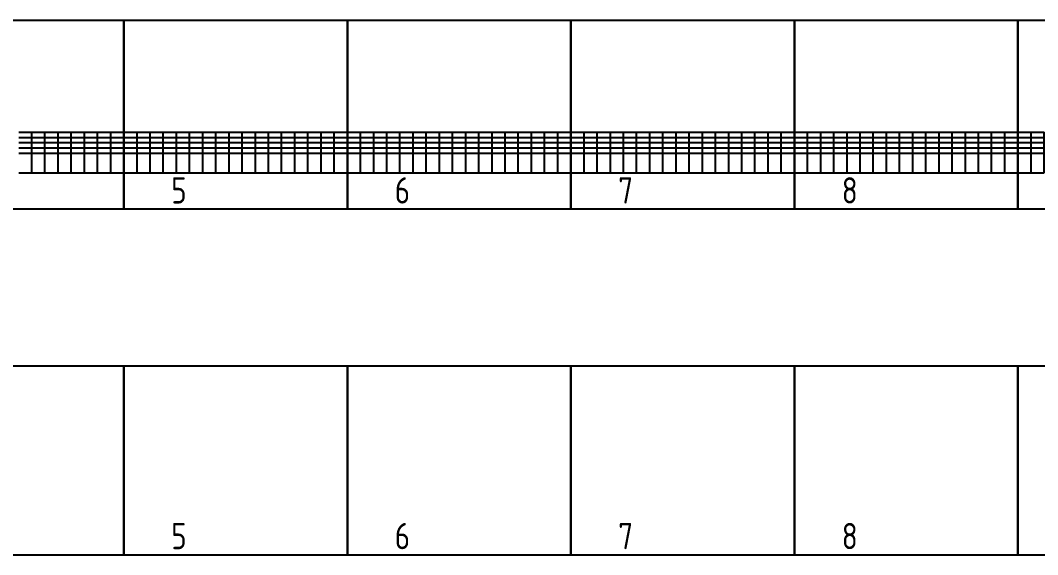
# Model space of a CAD drawing. Header units: millimetres. Extents: x -559267 to 5835, y 0 to 209897.
# Drawn here: x 1258 to 2805, y 765 to 1578 of the extents above; entities that cross this region are included whole.
import ezdxf
from ezdxf.enums import TextEntityAlignment as Align

# ---------------------------------------------------------------- set-up
doc = ezdxf.new("R2010")
doc.units = ezdxf.units.MM
doc.layers.add('SX_TABLE', color=7, linetype='Continuous')
doc.styles.add('SX_GOST', font='GOST2304A_0.ttf')
doc.styles.add('Unecom', font='GOST2304A_0.ttf', dxfattribs={"height": 2.5})

# ---------------------------------------------------------------- blocks, each defined once
blk = doc.blocks.new('SX_TCOL')
for p, q in [((-10, 62), (10, 62)), ((10, 0), (10, 62)), ((-10, 54), (10, 54)), ((-10, 46), (10, 46)), ((-10, 38), (10, 38)), ((-10, 30), (10, 30)), ((-10, 0), (10, 0))]:
    blk.add_line(p, q)
at = {"style": 'SX_GOST'}
for tag, p in [('CAB2', (2.6, 90)), ('CAB1', (-2.6, 90)), ('NAME1', (-3.6, 15)), ('NAME2', (0, 15)), ('NAME3', (3.6, 15))]:
    blk.add_attdef(tag, text='', height=2.5, rotation=90, dxfattribs=at).set_placement(p, align=Align.MIDDLE)
for tag, p in [('LINE', (0, 58)), ('PH', (0, 50)), ('POW', (0, 42)), ('CUR', (0, 34))]:
    blk.add_attdef(tag, text='', height=2.5, dxfattribs=at).set_placement(p, align=Align.MIDDLE)

msp = doc.modelspace()

# ---------------------------------------------------------------- linework, layer by layer
at = {"color": 6}
for points in [[(1415, 1578), (1075, 1578), (1075, 1291), (1415, 1291), (1415, 1578)], [(1755, 1578), (1415, 1578), (1415, 1291), (1755, 1291), (1755, 1578)], [(2095, 1578), (1755, 1578), (1755, 1291), (2095, 1291), (2095, 1578)], [(2435, 1578), (2095, 1578), (2095, 1291), (2435, 1291), (2435, 1578)], [(2775, 1578), (2435, 1578), (2435, 1291), (2775, 1291), (2775, 1578)], [(3115, 1578), (2775, 1578), (2775, 1291), (3115, 1291), (3115, 1578)], [(1415, 1052.1), (1075, 1052.1), (1075, 765.1), (1415, 765.1), (1415, 1052.1)], [(1755, 1052.1), (1415, 1052.1), (1415, 765.1), (1755, 765.1), (1755, 1052.1)], [(2095, 1052.1), (1755, 1052.1), (1755, 765.1), (2095, 765.1), (2095, 1052.1)], [(2435, 1052.1), (2095, 1052.1), (2095, 765.1), (2435, 765.1), (2435, 1052.1)], [(2775, 1052.1), (2435, 1052.1), (2435, 765.1), (2775, 765.1), (2775, 1052.1)], [(3115, 1052.1), (2775, 1052.1), (2775, 765.1), (3115, 765.1), (3115, 1052.1)]]:
    msp.add_lwpolyline(points, dxfattribs=at)

# ---------------------------------------------------------------- block references
at = {"layer": 'SX_TABLE'}
for p in [(1265, 1346), (1285, 1346), (1305, 1346), (1325, 1346), (1345, 1346), (1365, 1346), (1385, 1346), (1405, 1346), (1425, 1346), (1445, 1346), (1465, 1346), (1485, 1346), (1505, 1346), (1525, 1346), (1545, 1346), (1565, 1346), (1585, 1346), (1605, 1346), (1625, 1346), (1645, 1346), (1665, 1346), (1685, 1346), (1705, 1346), (1725, 1346), (1745, 1346), (1765, 1346), (1785, 1346), (1805, 1346), (1825, 1346), (1845, 1346), (1865, 1346), (1885, 1346), (1905, 1346), (1925, 1346), (1945, 1346), (1965, 1346), (1985, 1346), (2005, 1346), (2025, 1346), (2045, 1346), (2065, 1346), (2085, 1346), (2105, 1346), (2125, 1346), (2145, 1346), (2165, 1346), (2185, 1346), (2205, 1346), (2225, 1346), (2245, 1346), (2265, 1346), (2285, 1346), (2305, 1346), (2325, 1346), (2345, 1346), (2365, 1346), (2385, 1346), (2405, 1346), (2425, 1346), (2445, 1346), (2465, 1346), (2485, 1346), (2505, 1346), (2525, 1346), (2545, 1346), (2565, 1346), (2585, 1346), (2605, 1346), (2625, 1346), (2645, 1346), (2665, 1346), (2685, 1346), (2705, 1346), (2725, 1346), (2745, 1346), (2765, 1346), (2785, 1346), (2805, 1346)]:
    msp.add_blockref('SX_TCOL', p, dxfattribs=at)

# ---------------------------------------------------------------- texts
at = {"layer": 'Defpoints', "color": 6, "char_height": 40, "attachment_point": 1, "style": 'Unecom'}
for s, insert in [('5', (1487, 1339.3)), ('6', (1827, 1339.3)), ('7', (2167, 1339.3)), ('8', (2507, 1339.3)), ('5', (1487, 813.4)), ('6', (1827, 813.4)), ('7', (2167, 813.4)), ('8', (2507, 813.4))]:
    msp.add_mtext_dynamic_manual_height_columns(s, width=99.921, gutter_width=12.5, heights=[0], dxfattribs=dict(at, insert=insert))

doc.saveas('drawing.dxf')
